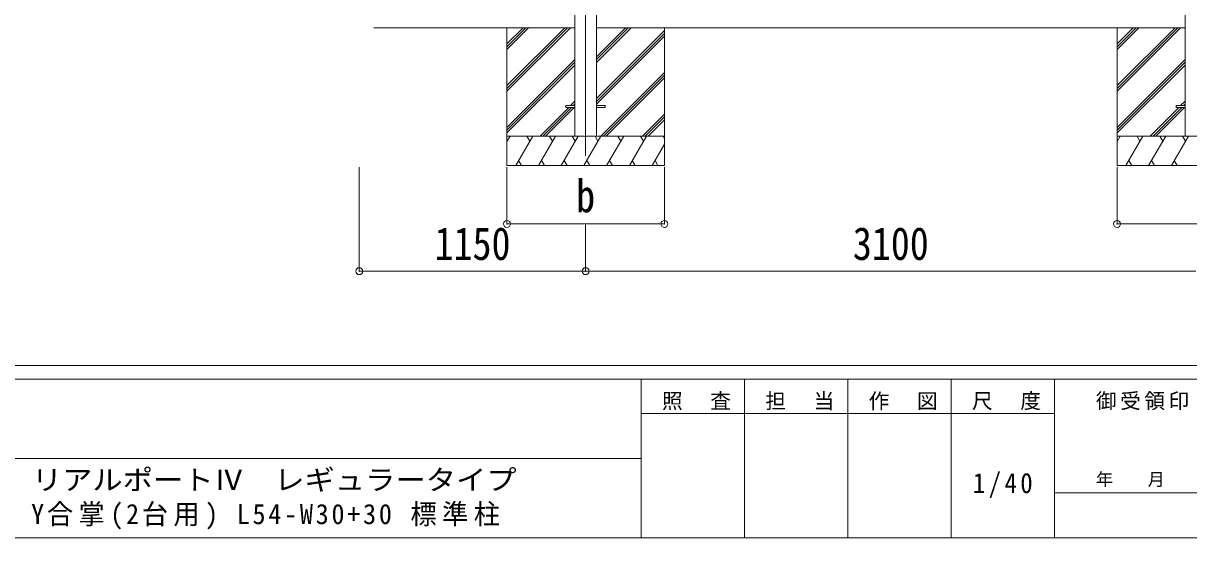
# Model space of a CAD drawing. Units: millimetres at full size. Extents: x -9783 to 9892, y -6828 to 6752.
# Drawn here: x 66 to 5987, y -6828 to -4216 of the extents above; entities that cross this region are included whole.
import ezdxf
from ezdxf.enums import TextEntityAlignment as Align

# ---------------------------------------------------------------- set-up
doc = ezdxf.new("R2010")
doc.units = ezdxf.units.MM
doc.header["$LTSCALE"] = 35
doc.header["$PDMODE"] = 32
doc.header["$PDSIZE"] = 35
for name, color, linetype, lineweight in [('0-0_0', 7, 'Continuous', 9), ('0-1_本体', 4, 'Continuous', 9), ('0-2_部品', 7, 'Continuous', 9), ('0-8_PARTS2', 2, 'Continuous', 9), ('0-A_寸法', 6, 'Continuous', 9), ('F-0_240', 7, 'Continuous', 9)]:
    doc.layers.add(name, color=color, linetype=linetype, lineweight=lineweight)
doc.styles.add('ＭＳ ゴシック', font='')
doc.styles.get('ＭＳ ゴシック').set_extended_font_data('MS Gothic')

msp = doc.modelspace()

# ---------------------------------------------------------------- linework, layer by layer
at = {"layer": '0-0_0'}
for p, q in [((1847.05, -4238.06), (2868.05, -4238.06)), ((2523.05, -4238.06), (2523.05, -4938.06)), ((2523.05, -4532.24), (2817.23, -4238.06)), ((2523.05, -4546.38), (2831.37, -4238.06)), ((2523.05, -4560.52), (2845.51, -4238.06)), ((2523.05, -4348.39), (2633.38, -4238.06)), ((2523.05, -4334.25), (2619.24, -4238.06)), ((2523.05, -4320.11), (2605.09, -4238.06)), ((2978.05, -4413.89), (3153.88, -4238.06)), ((2978.05, -4399.75), (3139.74, -4238.06)), ((2978.05, -4385.6), (3125.59, -4238.06)), ((2978.05, -4238.06), (5968.05, -4238.06)), ((2978.05, -4597.74), (3323.05, -4252.74)), ((3323.05, -4238.06), (3323.05, -4938.06)), ((5623.05, -4238.06), (5623.05, -4938.06)), ((5623.05, -4532.24), (5917.23, -4238.06)), ((5623.05, -4546.38), (5931.37, -4238.06)), ((5623.05, -4560.52), (5945.51, -4238.06)), ((5623.05, -4348.39), (5733.38, -4238.06)), ((5623.05, -4334.25), (5719.24, -4238.06)), ((5623.05, -4320.11), (5705.09, -4238.06)), ((2978.05, -4611.88), (3323.05, -4266.88)), ((2978.05, -4626.02), (3323.05, -4281.02)), ((2523.05, -4744.37), (2868.05, -4399.37)), ((2523.05, -4758.51), (2868.05, -4413.51)), ((2523.05, -4772.65), (2868.05, -4427.65)), ((5623.05, -4744.37), (5968.05, -4399.37)), ((5623.05, -4758.51), (5968.05, -4413.51)), ((5623.05, -4772.65), (5968.05, -4427.65)), ((2999.86, -4788.06), (3323.05, -4464.87)), ((3014, -4788.06), (3323.05, -4479.01)), ((3028.14, -4788.06), (3323.05, -4493.15)), ((2845.99, -4633.56), (2868.05, -4611.5)), ((5945.99, -4633.56), (5968.05, -4611.5)), ((2691.49, -4788.06), (2836.99, -4642.56)), ((2705.63, -4788.06), (2851.13, -4642.56)), ((2719.77, -4788.06), (2865.27, -4642.56)), ((2860.13, -4633.56), (2868.05, -4625.64)), ((3211.99, -4788.06), (3323.05, -4677)), ((5791.49, -4788.06), (5936.99, -4642.56)), ((5805.63, -4788.06), (5951.13, -4642.56)), ((5819.77, -4788.06), (5965.27, -4642.56)), ((5960.13, -4633.56), (5968.05, -4625.64)), ((3226.13, -4788.06), (3323.05, -4691.14)), ((3240.27, -4788.06), (3323.05, -4705.28)), ((3323.05, -4788.06), (2523.05, -4788.06)), ((2523.05, -4815.56), (2538.93, -4788.06)), ((2567.79, -4938.06), (2654.4, -4788.06)), ((2639.4, -4814.04), (2624.4, -4788.06)), ((2683.26, -4938.06), (2769.87, -4788.06)), ((2754.87, -4814.04), (2739.86, -4788.06)), ((2798.73, -4938.06), (2885.34, -4788.06)), ((2870.34, -4814.04), (2855.33, -4788.06)), ((2914.2, -4938.06), (3000.81, -4788.06)), ((2985.81, -4814.04), (2970.8, -4788.06)), ((3029.67, -4938.06), (3116.28, -4788.06)), ((3101.28, -4814.04), (3086.28, -4788.06)), ((3145.14, -4938.06), (3231.75, -4788.06)), ((3201.75, -4788.06), (3216.75, -4814.04)), ((3317.22, -4788.06), (3323.05, -4798.16)), ((6423.05, -4788.06), (5623.05, -4788.06)), ((5623.05, -4815.56), (5638.93, -4788.06)), ((5667.79, -4938.06), (5754.4, -4788.06)), ((5739.4, -4814.04), (5724.4, -4788.06)), ((5783.26, -4938.06), (5869.87, -4788.06)), ((5854.87, -4814.04), (5839.86, -4788.06)), ((5898.73, -4938.06), (5985.34, -4788.06)), ((5970.34, -4814.04), (5955.33, -4788.06)), ((3260.61, -4938.06), (3323.05, -4829.92)), ((2582.79, -4912.08), (2597.79, -4938.06)), ((2698.26, -4912.08), (2713.26, -4938.06)), ((2813.73, -4912.08), (2828.73, -4938.06)), ((2929.2, -4912.08), (2944.2, -4938.06)), ((3044.67, -4912.08), (3059.67, -4938.06)), ((3160.14, -4912.08), (3175.14, -4938.06)), ((3275.61, -4912.08), (3290.61, -4938.06)), ((5682.79, -4912.08), (5697.79, -4938.06)), ((5798.26, -4912.08), (5813.26, -4938.06)), ((5913.73, -4912.08), (5928.73, -4938.06)), ((2523.05, -4938.06), (3323.05, -4938.06)), ((5623.05, -4938.06), (6423.05, -4938.06))]:
    msp.add_line(p, q, dxfattribs=at)
at = {"layer": '0-1_本体'}
for p, q in [((2868.05, -1908.06), (2868.05, -4788.06)), ((2978.05, -1908.06), (2978.05, -4788.06)), ((5968.05, -1908.06), (5968.05, -4788.06))]:
    msp.add_line(p, q, dxfattribs=at)
at = {"layer": '0-2_部品', "color": 4}
for p, q in [((2823.05, -4633.56), (2823.05, -4642.56)), ((2868.05, -4633.56), (2823.05, -4633.56)), ((2868.05, -4642.56), (2823.05, -4642.56)), ((3023.05, -4633.56), (2978.05, -4633.56)), ((3023.05, -4642.56), (2978.05, -4642.56)), ((3023.05, -4633.56), (3023.05, -4642.56)), ((5923.05, -4633.56), (5923.05, -4642.56)), ((5968.05, -4633.56), (5923.05, -4633.56)), ((5968.05, -4642.56), (5923.05, -4642.56))]:
    msp.add_line(p, q, dxfattribs=at)
at = {"layer": '0-8_PARTS2'}
msp.add_line((2923.05, -1938.06), (2923.05, -4888.06), dxfattribs=at)
at = {"layer": '0-A_寸法'}
for p, q in [((1773.05, -5474.42), (1773.05, -4945.48)), ((2523.05, -5234.45), (2523.05, -4945.48)), ((3323.05, -5234.45), (3323.05, -4945.48)), ((5623.05, -5234.45), (5623.05, -4945.48)), ((2523.05, -5234.45), (3323.05, -5234.45)), ((2923.05, -5474.42), (2923.05, -5234.45)), ((5623.05, -5234.45), (6423.05, -5234.45)), ((1773.05, -5474.42), (2923.05, -5474.42)), ((2923.05, -5474.42), (6023.05, -5474.42))]:
    msp.add_line(p, q, dxfattribs=at)
for p in [(2523.05, -5234.45), (3323.05, -5234.45), (5623.05, -5234.45), (1773.05, -5474.42), (2923.05, -5474.42)]:
    msp.add_point(p, dxfattribs=at)
at = {"layer": 'F-0_240', "color": 5}
for p, q in [((-9783.03, -5953.1), (9396.97, -5953.1)), ((-9783.03, -6023.1), (6285.75, -6023.1)), ((3205.75, -6023.1), (3205.75, -6828.1)), ((3730.75, -6023.1), (3730.75, -6828.1)), ((4255.75, -6023.1), (4255.75, -6828.1)), ((4780.75, -6023.1), (4780.75, -6828.1)), ((5305.75, -6023.1), (5305.75, -6828.1)), ((3205.75, -6198.1), (5305.75, -6198.1)), ((-3969.25, -6425.6), (3205.75, -6425.6)), ((5305.75, -6600.6), (6285.75, -6600.6)), ((-9783.03, -6828.1), (9396.97, -6828.1))]:
    msp.add_line(p, q, dxfattribs=at)

# ---------------------------------------------------------------- texts
at = {"layer": '0-A_寸法', "color": 7, "style": 'ＭＳ ゴシック', "width": 0.85}
for s, p in [('b', (2874.92, -5224.95)), ('1150', (2155.55, -5467.42)), ('3100', (4280.55, -5467.42))]:
    msp.add_text(s, height=166.8, dxfattribs=at).set_placement(p, align=Align.BOTTOM_LEFT)
at = {"layer": 'F-0_240', "style": 'ＭＳ ゴシック', "width": 1.1}
msp.add_text('リアルポートⅣ\u3000レギュラータイプ', height=102.6, dxfattribs=at).set_placement((109.35, -6616.22), align=Align.BOTTOM_LEFT)
at = {"layer": 'F-0_240', "style": 'ＭＳ ゴシック'}
msp.add_text('年\u3000\u3000月\u3000\u3000日', height=64.15, dxfattribs=at).set_placement((5515.76, -6583.1), align=Align.BOTTOM_LEFT)
at = {"layer": 'F-0_240', "attachment_point": 7, "style": 'ＭＳ ゴシック'}
for s, insert, char_height in [('\\T1.17;照\u3000査', (3310.76, -6180.6), 76.98), ('\\T1.17;担\u3000当', (3835.76, -6180.6), 76.98), ('\\T1.17;作\u3000図', (4360.75, -6180.6), 76.98), ('\\T1.17;尺\u3000度', (4885.76, -6180.6), 76.98), ('\\T1.17;御受領印', (5515.75, -6180.6), 76.98), ('\\T1.28;\\W0.9;1/40', (4890.13, -6626.85), 102.6), ('\\T1.21;\\W0.95;Y合掌(2台用)\\~L54-W30+30\\~標準柱', (105.77, -6786.55), 102.6)]:
    msp.add_mtext(s, dxfattribs=dict(at, insert=insert, char_height=char_height))

doc.saveas('drawing.dxf')
